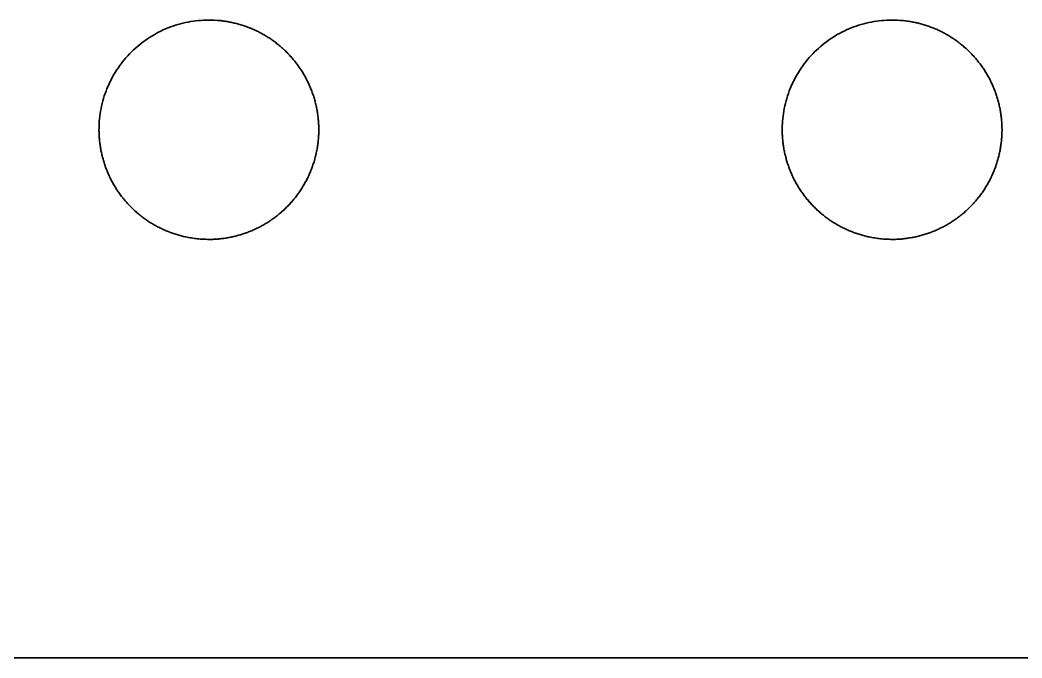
# Model space of a CAD drawing. Header units: millimetres. Extents: x 0 to 2561, y -987 to 790.
# Drawn here: x 681.2 to 849.8, y -968.1 to -860.7 of the extents above; entities that cross this region are included whole.
import ezdxf

# ---------------------------------------------------------------- set-up
doc = ezdxf.new("R2010")
doc.units = ezdxf.units.MM
doc.layers.add('Blocks', color=7, linetype='Continuous')
doc.layers.add('Blocks$Inner', color=7, linetype='Continuous', lineweight=25, true_color=0x007f00)
doc.layers.add('Blocks$Outline', color=7, linetype='Continuous', lineweight=35, true_color=0xff3f3f)

# ---------------------------------------------------------------- blocks, each defined once
blk = doc.blocks.new('Balcony Dining Bench Top')
at = {"layer": 'Blocks$Inner'}
for points, degree in [([(-171.51, 418.5), (-171.51, -116.08), (-171.51, -650.66)], 2), ([(-260.48, -19.57), (-260.44, -19.57), (-260.39, -19.57), (-260.35, -19.57)], 3), ([(-260.35, -19.57), (-260.33, -19.57), (-260.31, -19.57), (-260.28, -19.57)], 3), ([(-260.48, -134.58), (-260.44, -134.58), (-260.4, -134.58), (-260.35, -134.58)], 3), ([(-260.35, -134.58), (-260.33, -134.58), (-260.31, -134.58), (-260.29, -134.58)], 3)]:
    blk.add_open_spline(points, degree=degree, dxfattribs=at)
for points, knots in [([(-260.53, 17.43), (-260.71, 17.43), (-260.88, 17.43), (-261.31, 17.41), (-261.57, 17.4), (-262.09, 17.36), (-262.35, 17.34), (-262.87, 17.28), (-263.13, 17.24), (-263.64, 17.16), (-263.9, 17.11), (-264.41, 17.01), (-264.66, 16.95), (-265.16, 16.83), (-265.41, 16.76), (-265.91, 16.61), (-266.15, 16.54), (-266.64, 16.37), (-266.89, 16.28), (-267.37, 16.09), (-267.61, 15.99), (-268.09, 15.79), (-268.33, 15.68), (-268.8, 15.45), (-269.03, 15.33), (-269.49, 15.08), (-269.72, 14.95), (-270.16, 14.69), (-270.38, 14.55), (-270.81, 14.26), (-271.03, 14.12), (-271.45, 13.82), (-271.65, 13.66), (-272.06, 13.34), (-272.26, 13.18), (-272.66, 12.84), (-272.85, 12.67), (-273.23, 12.31), (-273.42, 12.13), (-273.79, 11.76), (-273.97, 11.56), (-274.32, 11.18), (-274.49, 10.98), (-274.82, 10.59), (-274.98, 10.38), (-275.3, 9.97), (-275.45, 9.76), (-275.75, 9.34), (-275.89, 9.12), (-276.17, 8.69), (-276.31, 8.46), (-276.57, 8.02), (-276.69, 7.79), (-276.93, 7.33), (-277.05, 7.09), (-277.28, 6.62), (-277.38, 6.38), (-277.59, 5.9), (-277.68, 5.66), (-277.86, 5.17), (-277.95, 4.92), (-278.11, 4.43), (-278.19, 4.18), (-278.33, 3.69), (-278.39, 3.44), (-278.51, 2.93), (-278.56, 2.68), (-278.66, 2.17), (-278.71, 1.91), (-278.78, 1.4), (-278.81, 1.13), (-278.84, 0.87)], [87.321623, 87.321623, 87.321623, 87.321623, 87.842033, 87.842033, 88.622647, 88.622647, 89.403261, 89.403261, 90.18405, 90.18405, 90.964838, 90.964838, 91.745627, 91.745627, 92.526415, 92.526415, 93.307204, 93.307204, 94.087992, 94.087992, 94.868781, 94.868781, 95.64957, 95.64957, 96.430422, 96.430422, 97.211275, 97.211275, 97.992127, 97.992127, 98.77298, 98.77298, 99.553833, 99.553833, 100.334685, 100.334685, 101.115538, 101.115538, 101.896391, 101.896391, 102.677128, 102.677128, 103.457866, 103.457866, 104.238604, 104.238604, 105.019341, 105.019341, 105.800079, 105.800079, 106.580817, 106.580817, 107.361554, 107.361554, 108.142292, 108.142292, 108.922759, 108.922759, 109.703225, 109.703225, 110.483692, 110.483692, 111.264158, 111.264158, 112.044625, 112.044625, 112.825092, 112.825092, 113.605558, 113.605558, 114.386025, 114.386025, 114.386025, 114.386025]), ([(-242.11, -3.02), (-242.08, -2.7), (-242.05, -2.37), (-242.03, -2.05), (-242.02, -1.73), (-242.01, -1.39), (-242.01, -1.07), (-242.01, -0.81), (-242.01, -0.55), (-242.02, -0.29), (-242.04, -0.03), (-242.05, 0.23), (-242.07, 0.49), (-242.1, 0.75), (-242.12, 1.01), (-242.16, 1.27), (-242.19, 1.52), (-242.23, 1.78), (-242.27, 2.03), (-242.31, 2.29), (-242.36, 2.54), (-242.42, 2.8), (-242.47, 3.05), (-242.53, 3.3), (-242.59, 3.55), (-242.66, 3.81), (-242.73, 4.06), (-242.81, 4.31), (-242.88, 4.55), (-242.96, 4.81), (-243.05, 5.05), (-243.13, 5.3), (-243.23, 5.55), (-243.32, 5.79), (-243.42, 6.03), (-243.52, 6.27), (-243.63, 6.51), (-243.73, 6.74), (-243.85, 6.98), (-243.96, 7.21), (-244.08, 7.44), (-244.2, 7.67), (-244.32, 7.9), (-244.45, 8.12), (-244.58, 8.35), (-244.71, 8.57), (-244.85, 8.79), (-244.99, 9.01), (-245.13, 9.22), (-245.28, 9.44), (-245.43, 9.65), (-245.58, 9.86), (-245.73, 10.07), (-245.89, 10.28), (-246.06, 10.49), (-246.22, 10.69), (-246.39, 10.89), (-246.56, 11.09), (-246.73, 11.28), (-246.9, 11.48), (-247.08, 11.67), (-247.26, 11.85), (-247.44, 12.04), (-247.63, 12.22), (-247.81, 12.4), (-248, 12.58), (-248.2, 12.75), (-248.39, 12.92), (-248.59, 13.09), (-248.79, 13.25), (-248.99, 13.42), (-249.19, 13.58), (-249.4, 13.73), (-249.6, 13.89), (-249.82, 14.04), (-250.03, 14.19), (-250.24, 14.33), (-250.47, 14.48), (-250.69, 14.62), (-250.91, 14.75), (-251.13, 14.89), (-251.36, 15.02), (-251.58, 15.15), (-251.82, 15.27), (-252.05, 15.39), (-252.27, 15.51), (-252.51, 15.62), (-252.74, 15.73), (-252.98, 15.84), (-253.21, 15.94), (-253.45, 16.04), (-253.69, 16.14), (-253.93, 16.23), (-254.18, 16.32), (-254.42, 16.41), (-254.66, 16.49), (-254.91, 16.57), (-255.16, 16.65), (-255.41, 16.72), (-255.66, 16.79), (-255.91, 16.86), (-256.17, 16.92), (-256.42, 16.98), (-256.67, 17.03), (-256.93, 17.09), (-257.19, 17.13), (-257.44, 17.18), (-257.7, 17.22), (-257.96, 17.26), (-258.21, 17.29), (-258.47, 17.32), (-258.73, 17.35), (-258.98, 17.37), (-259.24, 17.39), (-259.5, 17.4), (-259.76, 17.42), (-260.02, 17.43), (-260.27, 17.43), (-260.36, 17.43), (-260.45, 17.43), (-260.53, 17.43)], [56.235936, 56.235936, 56.235936, 56.235936, 57.207255, 57.207255, 57.207255, 58.182948, 58.182948, 58.182948, 58.968327, 58.968327, 58.968327, 59.749494, 59.749494, 59.749494, 60.52789, 60.52789, 60.52789, 61.304912, 61.304912, 61.304912, 62.081934, 62.081934, 62.081934, 62.860329, 62.860329, 62.860329, 63.641494, 63.641494, 63.641494, 64.426871, 64.426871, 64.426871, 65.212244, 65.212244, 65.212244, 65.993408, 65.993408, 65.993408, 66.771803, 66.771803, 66.771803, 67.548825, 67.548825, 67.548825, 68.325849, 68.325849, 68.325849, 69.104247, 69.104247, 69.104247, 69.885416, 69.885416, 69.885416, 70.670796, 70.670796, 70.670796, 71.45623, 71.45623, 71.45623, 72.237456, 72.237456, 72.237456, 73.015915, 73.015915, 73.015915, 73.793002, 73.793002, 73.793002, 74.570091, 74.570091, 74.570091, 75.348557, 75.348557, 75.348557, 76.129793, 76.129793, 76.129793, 76.915242, 76.915242, 76.915242, 77.700835, 77.700835, 77.700835, 78.482221, 78.482221, 78.482221, 79.26084, 79.26084, 79.26084, 80.038088, 80.038088, 80.038088, 80.81534, 80.81534, 80.81534, 81.593969, 81.593969, 81.593969, 82.37537, 82.37537, 82.37537, 83.160985, 83.160985, 83.160985, 83.946794, 83.946794, 83.946794, 84.728395, 84.728395, 84.728395, 85.507229, 85.507229, 85.507229, 86.284693, 86.284693, 86.284693, 87.06216, 87.06216, 87.06216, 87.321623, 87.321623, 87.321623, 87.321623]), ([(-278.84, 0.87), (-278.85, 0.84), (-278.85, 0.8), (-278.91, 0.16), (-278.94, -0.45), (-278.94, -1.06)], [114.386025, 114.386025, 114.386025, 114.386025, 114.492767, 114.492767, 116.324987, 116.324987, 116.324987, 116.324987]), ([(-278.94, -1.06), (-278.94, -2.24), (-278.83, -3.41), (-278.5, -5.14), (-278.36, -5.72), (-278.03, -6.84), (-277.84, -7.4), (-277.19, -9.02), (-276.66, -10.06), (-275.39, -12.04), (-274.67, -12.96), (-273.47, -14.23), (-273.05, -14.63), (-272.17, -15.4), (-271.7, -15.77), (-270.27, -16.8), (-269.27, -17.38), (-267.68, -18.11), (-267.14, -18.33), (-266.03, -18.72), (-265.47, -18.89), (-263.77, -19.31), (-262.62, -19.48), (-261.13, -19.56), (-260.8, -19.57), (-260.48, -19.57)], [116.324987, 116.324987, 116.324987, 116.324987, 119.840824, 119.840824, 121.598743, 121.598743, 123.356661, 123.356661, 126.872498, 126.872498, 130.388335, 130.388335, 132.146253, 132.146253, 133.904172, 133.904172, 137.420009, 137.420009, 139.177927, 139.177927, 140.935846, 140.935846, 144.451683, 144.451683, 145.424577, 145.424577, 145.424577, 145.424577]), ([(-260.28, -19.57), (-260.03, -19.57), (-259.76, -19.56), (-259.5, -19.54), (-259.24, -19.53), (-258.98, -19.51), (-258.72, -19.49), (-258.47, -19.46), (-258.21, -19.43), (-257.95, -19.4), (-257.7, -19.36), (-257.44, -19.32), (-257.19, -19.27), (-256.93, -19.23), (-256.68, -19.18), (-256.43, -19.12), (-256.18, -19.06), (-255.92, -19), (-255.67, -18.93), (-255.42, -18.87), (-255.17, -18.79), (-254.93, -18.72), (-254.68, -18.64), (-254.43, -18.55), (-254.18, -18.46), (-253.94, -18.38), (-253.69, -18.28), (-253.45, -18.18), (-253.21, -18.08), (-252.97, -17.98), (-252.74, -17.87), (-252.5, -17.76), (-252.27, -17.65), (-252.04, -17.53), (-251.81, -17.41), (-251.58, -17.29), (-251.36, -17.16), (-251.13, -17.03), (-250.91, -16.9), (-250.69, -16.76), (-250.47, -16.62), (-250.26, -16.48), (-250.04, -16.33), (-249.83, -16.19), (-249.62, -16.04), (-249.41, -15.88), (-249.2, -15.73), (-248.99, -15.56), (-248.79, -15.4), (-248.59, -15.23), (-248.39, -15.06), (-248.19, -14.89), (-248, -14.71), (-247.81, -14.54), (-247.62, -14.36), (-247.44, -14.18), (-247.26, -13.99), (-247.08, -13.8), (-246.9, -13.61), (-246.73, -13.42), (-246.56, -13.23), (-246.39, -13.03), (-246.22, -12.83), (-246.06, -12.63), (-245.9, -12.43), (-245.74, -12.22), (-245.59, -12.01), (-245.43, -11.8), (-245.28, -11.59), (-245.14, -11.37), (-244.99, -11.16), (-244.85, -10.93), (-244.72, -10.71), (-244.58, -10.49), (-244.45, -10.26), (-244.32, -10.03), (-244.2, -9.81), (-244.07, -9.57), (-243.96, -9.34), (-243.84, -9.11), (-243.73, -8.88), (-243.62, -8.64), (-243.52, -8.4), (-243.42, -8.16), (-243.32, -7.92), (-243.23, -7.68), (-243.14, -7.44), (-243.05, -7.2), (-242.96, -6.95), (-242.88, -6.7), (-242.81, -6.46), (-242.73, -6.21), (-242.66, -5.96), (-242.6, -5.71), (-242.53, -5.45), (-242.47, -5.19), (-242.42, -4.94), (-242.35, -4.63), (-242.29, -4.3), (-242.24, -3.98), (-242.19, -3.66), (-242.14, -3.34), (-242.11, -3.02)], [145.618947, 145.618947, 145.618947, 145.618947, 146.40507, 146.40507, 146.40507, 147.186974, 147.186974, 147.186974, 147.966103, 147.966103, 147.966103, 148.743853, 148.743853, 148.743853, 149.521601, 149.521601, 149.521601, 150.300721, 150.300721, 150.300721, 151.082611, 151.082611, 151.082611, 151.868714, 151.868714, 151.868714, 152.65475, 152.65475, 152.65475, 153.436567, 153.436567, 153.436567, 154.215607, 154.215607, 154.215607, 154.993267, 154.993267, 154.993267, 155.770925, 155.770925, 155.770925, 156.549955, 156.549955, 156.549955, 157.331755, 157.331755, 157.331755, 158.11777, 158.11777, 158.11777, 158.903585, 158.903585, 158.903585, 159.685182, 159.685182, 159.685182, 160.464003, 160.464003, 160.464003, 161.241445, 161.241445, 161.241445, 162.018884, 162.018884, 162.018884, 162.797696, 162.797696, 162.797696, 163.579277, 163.579277, 163.579277, 164.365071, 164.365071, 164.365071, 165.150655, 165.150655, 165.150655, 165.932022, 165.932022, 165.932022, 166.710616, 166.710616, 166.710616, 167.487832, 167.487832, 167.487832, 168.265045, 168.265045, 168.265045, 169.043631, 169.043631, 169.043631, 169.824987, 169.824987, 169.824987, 170.610553, 170.610553, 170.610553, 171.586253, 171.586253, 171.586253, 172.560923, 172.560923, 172.560923, 172.560923]), ([(-260.52, -97.58), (-260.7, -97.58), (-260.87, -97.59), (-261.3, -97.6), (-261.56, -97.61), (-262.08, -97.65), (-262.34, -97.68), (-262.86, -97.73), (-263.12, -97.77), (-263.63, -97.85), (-263.89, -97.9), (-264.4, -98), (-264.65, -98.06), (-265.15, -98.18), (-265.4, -98.25), (-265.9, -98.4), (-266.15, -98.47), (-266.64, -98.64), (-266.88, -98.73), (-267.36, -98.92), (-267.61, -99.02), (-268.08, -99.22), (-268.32, -99.33), (-268.79, -99.56), (-269.03, -99.68), (-269.48, -99.93), (-269.71, -100.06), (-270.15, -100.32), (-270.37, -100.46), (-270.81, -100.75), (-271.02, -100.89), (-271.44, -101.19), (-271.65, -101.35), (-272.05, -101.67), (-272.25, -101.83), (-272.65, -102.17), (-272.84, -102.34), (-273.22, -102.7), (-273.42, -102.88), (-273.78, -103.25), (-273.96, -103.44), (-274.31, -103.83), (-274.48, -104.03), (-274.81, -104.42), (-274.98, -104.63), (-275.29, -105.04), (-275.44, -105.25), (-275.74, -105.67), (-275.89, -105.89), (-276.16, -106.32), (-276.3, -106.54), (-276.56, -106.99), (-276.69, -107.22), (-276.93, -107.68), (-277.05, -107.92), (-277.27, -108.39), (-277.38, -108.63), (-277.58, -109.11), (-277.68, -109.35), (-277.86, -109.84), (-277.94, -110.08), (-278.11, -110.58), (-278.18, -110.82), (-278.32, -111.32), (-278.39, -111.57), (-278.5, -112.08), (-278.56, -112.33), (-278.66, -112.84), (-278.7, -113.1), (-278.78, -113.61), (-278.81, -113.88), (-278.84, -114.13)], [87.311707, 87.311707, 87.311707, 87.311707, 87.832173, 87.832173, 88.612868, 88.612868, 89.393563, 89.393563, 90.17445, 90.17445, 90.955337, 90.955337, 91.736224, 91.736224, 92.517111, 92.517111, 93.297998, 93.297998, 94.078885, 94.078885, 94.859772, 94.859772, 95.640659, 95.640659, 96.421587, 96.421587, 97.202515, 97.202515, 97.983442, 97.983442, 98.76437, 98.76437, 99.545298, 99.545298, 100.326225, 100.326225, 101.107153, 101.107153, 101.888081, 101.888081, 102.668832, 102.668832, 103.449583, 103.449583, 104.230334, 104.230334, 105.011085, 105.011085, 105.791836, 105.791836, 106.572588, 106.572588, 107.353339, 107.353339, 108.13409, 108.13409, 108.91451, 108.91451, 109.694931, 109.694931, 110.475351, 110.475351, 111.255771, 111.255771, 112.036191, 112.036191, 112.816612, 112.816612, 113.597032, 113.597032, 114.377452, 114.377452, 114.377452, 114.377452]), ([(-242.11, -118.03), (-242.08, -117.71), (-242.05, -117.38), (-242.03, -117.06), (-242.02, -116.74), (-242.01, -116.41), (-242.01, -116.09), (-242.01, -115.83), (-242.01, -115.56), (-242.02, -115.3), (-242.03, -115.04), (-242.05, -114.78), (-242.07, -114.52), (-242.09, -114.27), (-242.12, -114.01), (-242.15, -113.75), (-242.19, -113.49), (-242.22, -113.24), (-242.27, -112.98), (-242.31, -112.73), (-242.36, -112.47), (-242.41, -112.22), (-242.47, -111.97), (-242.53, -111.71), (-242.59, -111.46), (-242.66, -111.21), (-242.73, -110.96), (-242.8, -110.71), (-242.88, -110.46), (-242.96, -110.21), (-243.05, -109.96), (-243.13, -109.72), (-243.23, -109.47), (-243.32, -109.23), (-243.42, -108.99), (-243.52, -108.74), (-243.63, -108.51), (-243.73, -108.27), (-243.84, -108.04), (-243.96, -107.81), (-244.07, -107.57), (-244.19, -107.34), (-244.32, -107.12), (-244.44, -106.89), (-244.57, -106.67), (-244.71, -106.45), (-244.84, -106.23), (-244.98, -106.01), (-245.13, -105.79), (-245.27, -105.58), (-245.42, -105.36), (-245.57, -105.15), (-245.73, -104.94), (-245.89, -104.73), (-246.05, -104.53), (-246.21, -104.33), (-246.38, -104.12), (-246.55, -103.93), (-246.72, -103.73), (-246.9, -103.54), (-247.08, -103.35), (-247.26, -103.16), (-247.44, -102.98), (-247.62, -102.8), (-247.81, -102.62), (-248, -102.44), (-248.19, -102.27), (-248.38, -102.09), (-248.58, -101.93), (-248.78, -101.76), (-248.98, -101.6), (-249.19, -101.44), (-249.39, -101.28), (-249.6, -101.13), (-249.81, -100.97), (-250.03, -100.83), (-250.24, -100.68), (-250.46, -100.54), (-250.68, -100.4), (-250.9, -100.26), (-251.13, -100.12), (-251.35, -100), (-251.58, -99.87), (-251.81, -99.74), (-252.04, -99.62), (-252.27, -99.51), (-252.5, -99.39), (-252.74, -99.28), (-252.97, -99.18), (-253.21, -99.07), (-253.45, -98.97), (-253.69, -98.88), (-253.93, -98.78), (-254.17, -98.69), (-254.41, -98.61), (-254.66, -98.52), (-254.9, -98.44), (-255.15, -98.37), (-255.4, -98.29), (-255.65, -98.22), (-255.9, -98.16), (-256.16, -98.09), (-256.41, -98.04), (-256.66, -97.98), (-256.92, -97.92), (-257.18, -97.88), (-257.43, -97.83), (-257.69, -97.79), (-257.95, -97.76), (-258.2, -97.72), (-258.46, -97.69), (-258.72, -97.67), (-258.98, -97.64), (-259.23, -97.62), (-259.49, -97.61), (-259.75, -97.59), (-260.01, -97.59), (-260.27, -97.58), (-260.35, -97.58), (-260.44, -97.58), (-260.52, -97.58)], [56.224428, 56.224428, 56.224428, 56.224428, 57.195601, 57.195601, 57.195601, 58.171264, 58.171264, 58.171264, 58.956645, 58.956645, 58.956645, 59.737816, 59.737816, 59.737816, 60.516217, 60.516217, 60.516217, 61.293244, 61.293244, 61.293244, 62.070273, 62.070273, 62.070273, 62.848677, 62.848677, 62.848677, 63.629852, 63.629852, 63.629852, 64.415239, 64.415239, 64.415239, 65.200625, 65.200625, 65.200625, 65.981802, 65.981802, 65.981802, 66.760212, 66.760212, 66.760212, 67.537251, 67.537251, 67.537251, 68.314293, 68.314293, 68.314293, 69.092711, 69.092711, 69.092711, 69.873901, 69.873901, 69.873901, 70.659304, 70.659304, 70.659304, 71.444774, 71.444774, 71.444774, 72.226037, 72.226037, 72.226037, 73.004535, 73.004535, 73.004535, 73.781663, 73.781663, 73.781663, 74.558794, 74.558794, 74.558794, 75.337302, 75.337302, 75.337302, 76.118584, 76.118584, 76.118584, 76.904078, 76.904078, 76.904078, 77.689747, 77.689747, 77.689747, 78.471209, 78.471209, 78.471209, 79.249906, 79.249906, 79.249906, 80.027233, 80.027233, 80.027233, 80.804564, 80.804564, 80.804564, 81.583273, 81.583273, 81.583273, 82.364756, 82.364756, 82.364756, 83.150452, 83.150452, 83.150452, 83.936378, 83.936378, 83.936378, 84.718095, 84.718095, 84.718095, 85.497045, 85.497045, 85.497045, 86.274625, 86.274625, 86.274625, 87.052208, 87.052208, 87.052208, 87.311707, 87.311707, 87.311707, 87.311707]), ([(-278.84, -114.13), (-278.84, -114.17), (-278.85, -114.21), (-278.91, -114.86), (-278.94, -115.47), (-278.94, -116.08)], [114.377452, 114.377452, 114.377452, 114.377452, 114.498083, 114.498083, 116.330314, 116.330314, 116.330314, 116.330314]), ([(-278.94, -116.08), (-278.94, -117.26), (-278.83, -118.43), (-278.49, -120.16), (-278.36, -120.74), (-278.03, -121.86), (-277.83, -122.41), (-277.19, -124.04), (-276.65, -125.08), (-275.38, -127.06), (-274.66, -127.98), (-273.46, -129.25), (-273.04, -129.65), (-272.16, -130.42), (-271.7, -130.79), (-270.27, -131.81), (-269.26, -132.39), (-267.68, -133.13), (-267.13, -133.35), (-266.02, -133.74), (-265.46, -133.9), (-263.76, -134.32), (-262.62, -134.49), (-261.13, -134.57), (-260.81, -134.58), (-260.48, -134.58)], [116.330314, 116.330314, 116.330314, 116.330314, 119.845398, 119.845398, 121.60294, 121.60294, 123.360482, 123.360482, 126.875566, 126.875566, 130.390649, 130.390649, 132.148191, 132.148191, 133.905733, 133.905733, 137.420817, 137.420817, 139.178359, 139.178359, 140.935901, 140.935901, 144.450985, 144.450985, 145.417742, 145.417742, 145.417742, 145.417742]), ([(-260.29, -134.58), (-260.03, -134.58), (-259.76, -134.57), (-259.5, -134.56), (-259.25, -134.54), (-258.98, -134.52), (-258.73, -134.5), (-258.47, -134.47), (-258.21, -134.44), (-257.96, -134.41), (-257.7, -134.37), (-257.44, -134.33), (-257.19, -134.29), (-256.94, -134.24), (-256.68, -134.19), (-256.43, -134.13), (-256.18, -134.08), (-255.93, -134.01), (-255.68, -133.95), (-255.43, -133.88), (-255.18, -133.81), (-254.93, -133.73), (-254.68, -133.65), (-254.43, -133.56), (-254.19, -133.48), (-253.94, -133.39), (-253.69, -133.29), (-253.46, -133.19), (-253.22, -133.1), (-252.98, -132.99), (-252.74, -132.88), (-252.51, -132.77), (-252.27, -132.66), (-252.04, -132.54), (-251.81, -132.42), (-251.59, -132.3), (-251.36, -132.17), (-251.14, -132.04), (-250.91, -131.91), (-250.69, -131.77), (-250.48, -131.64), (-250.26, -131.49), (-250.04, -131.35), (-249.83, -131.2), (-249.62, -131.05), (-249.41, -130.89), (-249.2, -130.74), (-248.99, -130.57), (-248.79, -130.41), (-248.59, -130.25), (-248.39, -130.07), (-248.2, -129.9), (-248, -129.73), (-247.81, -129.55), (-247.63, -129.37), (-247.44, -129.19), (-247.26, -129), (-247.08, -128.82), (-246.9, -128.63), (-246.73, -128.44), (-246.56, -128.24), (-246.39, -128.05), (-246.22, -127.85), (-246.06, -127.65), (-245.9, -127.44), (-245.74, -127.24), (-245.59, -127.03), (-245.43, -126.82), (-245.28, -126.6), (-245.14, -126.39), (-244.99, -126.17), (-244.85, -125.95), (-244.72, -125.73), (-244.58, -125.51), (-244.45, -125.28), (-244.32, -125.05), (-244.2, -124.82), (-244.07, -124.59), (-243.96, -124.36), (-243.84, -124.13), (-243.73, -123.89), (-243.63, -123.65), (-243.52, -123.42), (-243.42, -123.18), (-243.32, -122.94), (-243.23, -122.7), (-243.14, -122.46), (-243.05, -122.21), (-242.96, -121.97), (-242.88, -121.72), (-242.81, -121.47), (-242.73, -121.22), (-242.66, -120.97), (-242.6, -120.72), (-242.53, -120.47), (-242.47, -120.21), (-242.42, -119.96), (-242.35, -119.64), (-242.29, -119.31), (-242.24, -119), (-242.19, -118.68), (-242.14, -118.35), (-242.11, -118.03)], [145.612231, 145.612231, 145.612231, 145.612231, 146.398412, 146.398412, 146.398412, 147.180374, 147.180374, 147.180374, 147.959559, 147.959559, 147.959559, 148.737364, 148.737364, 148.737364, 149.515166, 149.515166, 149.515166, 150.294339, 150.294339, 150.294339, 151.076281, 151.076281, 151.076281, 151.862437, 151.862437, 151.862437, 152.648494, 152.648494, 152.648494, 153.43033, 153.43033, 153.43033, 154.209389, 154.209389, 154.209389, 154.987068, 154.987068, 154.987068, 155.764743, 155.764743, 155.764743, 156.543789, 156.543789, 156.543789, 157.325606, 157.325606, 157.325606, 158.111636, 158.111636, 158.111636, 158.89745, 158.89745, 158.89745, 159.679045, 159.679045, 159.679045, 160.457863, 160.457863, 160.457863, 161.235303, 161.235303, 161.235303, 162.012739, 162.012739, 162.012739, 162.791548, 162.791548, 162.791548, 163.573126, 163.573126, 163.573126, 164.358917, 164.358917, 164.358917, 165.14449, 165.14449, 165.14449, 165.925848, 165.925848, 165.925848, 166.704431, 166.704431, 166.704431, 167.481637, 167.481637, 167.481637, 168.258842, 168.258842, 168.258842, 169.037419, 169.037419, 169.037419, 169.818766, 169.818766, 169.818766, 170.604325, 170.604325, 170.604325, 171.579991, 171.579991, 171.579991, 172.554742, 172.554742, 172.554742, 172.554742])]:
    blk.add_open_spline(points, degree=3, knots=knots, dxfattribs=at)
at = {"layer": 'Blocks$Outline'}
blk.add_lwpolyline([(-171.51, -628.67), (-171.51, 396.5)], dxfattribs=at)
for points, knots in [([(-242.11, -3.02), (-242.14, -3.34), (-242.19, -3.66), (-242.24, -3.98), (-242.29, -4.3), (-242.35, -4.63), (-242.42, -4.94), (-242.47, -5.19), (-242.53, -5.45), (-242.6, -5.71), (-242.66, -5.96), (-242.73, -6.21), (-242.81, -6.46), (-242.88, -6.7), (-242.96, -6.95), (-243.05, -7.2), (-243.14, -7.44), (-243.23, -7.68), (-243.32, -7.92), (-243.42, -8.16), (-243.52, -8.4), (-243.62, -8.64), (-243.73, -8.88), (-243.84, -9.11), (-243.96, -9.34), (-244.07, -9.57), (-244.2, -9.81), (-244.32, -10.03), (-244.45, -10.26), (-244.58, -10.49), (-244.72, -10.71), (-244.85, -10.93), (-244.99, -11.16), (-245.14, -11.37), (-245.28, -11.59), (-245.43, -11.8), (-245.59, -12.01), (-245.74, -12.22), (-245.9, -12.43), (-246.06, -12.63), (-246.22, -12.83), (-246.39, -13.03), (-246.56, -13.23), (-246.73, -13.42), (-246.9, -13.61), (-247.08, -13.8), (-247.26, -13.99), (-247.44, -14.18), (-247.62, -14.36), (-247.81, -14.54), (-248, -14.71), (-248.19, -14.89), (-248.39, -15.06), (-248.59, -15.23), (-248.79, -15.4), (-248.99, -15.56), (-249.2, -15.73), (-249.41, -15.88), (-249.62, -16.04), (-249.83, -16.19), (-250.04, -16.33), (-250.26, -16.48), (-250.47, -16.62), (-250.69, -16.76), (-250.91, -16.9), (-251.13, -17.03), (-251.36, -17.16), (-251.58, -17.29), (-251.81, -17.41), (-252.04, -17.53), (-252.27, -17.65), (-252.5, -17.76), (-252.74, -17.87), (-252.97, -17.98), (-253.21, -18.08), (-253.45, -18.18), (-253.69, -18.28), (-253.94, -18.38), (-254.18, -18.46), (-254.43, -18.55), (-254.68, -18.64), (-254.93, -18.72), (-255.17, -18.79), (-255.42, -18.87), (-255.67, -18.93), (-255.92, -19), (-256.18, -19.06), (-256.43, -19.12), (-256.68, -19.18), (-256.93, -19.23), (-257.19, -19.27), (-257.44, -19.32), (-257.7, -19.36), (-257.95, -19.4), (-258.21, -19.43), (-258.47, -19.46), (-258.72, -19.49), (-258.98, -19.51), (-259.24, -19.53), (-259.5, -19.54), (-259.76, -19.56), (-260.03, -19.57), (-260.28, -19.57), (-260.31, -19.57), (-260.33, -19.57), (-260.35, -19.57), (-260.39, -19.57), (-260.44, -19.57), (-260.48, -19.57), (-260.8, -19.57), (-261.13, -19.56), (-262.62, -19.48), (-263.77, -19.31), (-265.47, -18.89), (-266.03, -18.72), (-267.14, -18.33), (-267.68, -18.11), (-269.27, -17.38), (-270.27, -16.8), (-271.7, -15.77), (-272.17, -15.4), (-273.05, -14.63), (-273.47, -14.23), (-274.67, -12.96), (-275.39, -12.04), (-276.66, -10.06), (-277.19, -9.02), (-277.84, -7.4), (-278.03, -6.84), (-278.36, -5.72), (-278.5, -5.14), (-278.83, -3.41), (-278.94, -2.24), (-278.94, -1.06), (-278.94, -0.45), (-278.91, 0.16), (-278.85, 0.8), (-278.85, 0.84), (-278.84, 0.87), (-278.81, 1.13), (-278.78, 1.4), (-278.71, 1.91), (-278.66, 2.17), (-278.56, 2.68), (-278.51, 2.93), (-278.39, 3.44), (-278.33, 3.69), (-278.19, 4.18), (-278.11, 4.43), (-277.95, 4.92), (-277.86, 5.17), (-277.68, 5.66), (-277.59, 5.9), (-277.38, 6.38), (-277.28, 6.62), (-277.05, 7.09), (-276.93, 7.33), (-276.69, 7.79), (-276.57, 8.02), (-276.31, 8.46), (-276.17, 8.69), (-275.89, 9.12), (-275.75, 9.34), (-275.45, 9.76), (-275.3, 9.97), (-274.98, 10.38), (-274.82, 10.59), (-274.49, 10.98), (-274.32, 11.18), (-273.97, 11.56), (-273.79, 11.76), (-273.42, 12.13), (-273.23, 12.31), (-272.85, 12.67), (-272.66, 12.84), (-272.26, 13.18), (-272.06, 13.34), (-271.65, 13.66), (-271.45, 13.82), (-271.03, 14.12), (-270.81, 14.26), (-270.38, 14.55), (-270.16, 14.69), (-269.72, 14.95), (-269.49, 15.08), (-269.03, 15.33), (-268.8, 15.45), (-268.33, 15.68), (-268.09, 15.79), (-267.61, 15.99), (-267.37, 16.09), (-266.89, 16.28), (-266.64, 16.37), (-266.15, 16.54), (-265.91, 16.61), (-265.41, 16.76), (-265.16, 16.83), (-264.66, 16.95), (-264.41, 17.01), (-263.9, 17.11), (-263.64, 17.16), (-263.13, 17.24), (-262.87, 17.28), (-262.35, 17.34), (-262.09, 17.36), (-261.57, 17.4), (-261.31, 17.41), (-260.88, 17.43), (-260.71, 17.43), (-260.53, 17.43), (-260.45, 17.43), (-260.36, 17.43), (-260.27, 17.43), (-260.02, 17.43), (-259.76, 17.42), (-259.5, 17.4), (-259.24, 17.39), (-258.98, 17.37), (-258.73, 17.35), (-258.47, 17.32), (-258.21, 17.29), (-257.96, 17.26), (-257.7, 17.22), (-257.44, 17.18), (-257.19, 17.13), (-256.93, 17.09), (-256.67, 17.03), (-256.42, 16.98), (-256.17, 16.92), (-255.91, 16.86), (-255.66, 16.79), (-255.41, 16.72), (-255.16, 16.65), (-254.91, 16.57), (-254.66, 16.49), (-254.42, 16.41), (-254.18, 16.32), (-253.93, 16.23), (-253.69, 16.14), (-253.45, 16.04), (-253.21, 15.94), (-252.98, 15.84), (-252.74, 15.73), (-252.51, 15.62), (-252.27, 15.51), (-252.05, 15.39), (-251.82, 15.27), (-251.58, 15.15), (-251.36, 15.02), (-251.13, 14.89), (-250.91, 14.75), (-250.69, 14.62), (-250.47, 14.48), (-250.24, 14.33), (-250.03, 14.19), (-249.82, 14.04), (-249.6, 13.89), (-249.4, 13.73), (-249.19, 13.58), (-248.99, 13.42), (-248.79, 13.25), (-248.59, 13.09), (-248.39, 12.92), (-248.2, 12.75), (-248, 12.58), (-247.81, 12.4), (-247.63, 12.22), (-247.44, 12.04), (-247.26, 11.85), (-247.08, 11.67), (-246.9, 11.48), (-246.73, 11.28), (-246.56, 11.09), (-246.39, 10.89), (-246.22, 10.69), (-246.06, 10.49), (-245.89, 10.28), (-245.73, 10.07), (-245.58, 9.86), (-245.43, 9.65), (-245.28, 9.44), (-245.13, 9.22), (-244.99, 9.01), (-244.85, 8.79), (-244.71, 8.57), (-244.58, 8.35), (-244.45, 8.12), (-244.32, 7.9), (-244.2, 7.67), (-244.08, 7.44), (-243.96, 7.21), (-243.85, 6.98), (-243.73, 6.74), (-243.63, 6.51), (-243.52, 6.27), (-243.42, 6.03), (-243.32, 5.79), (-243.23, 5.55), (-243.13, 5.3), (-243.05, 5.05), (-242.96, 4.81), (-242.88, 4.55), (-242.81, 4.31), (-242.73, 4.06), (-242.66, 3.81), (-242.59, 3.55), (-242.53, 3.3), (-242.47, 3.05), (-242.42, 2.8), (-242.36, 2.54), (-242.31, 2.29), (-242.27, 2.03), (-242.23, 1.78), (-242.19, 1.52), (-242.16, 1.27), (-242.12, 1.01), (-242.1, 0.75), (-242.07, 0.49), (-242.05, 0.23), (-242.04, -0.03), (-242.02, -0.29), (-242.01, -0.55), (-242.01, -0.81), (-242.01, -1.07), (-242.01, -1.39), (-242.02, -1.73), (-242.03, -2.05), (-242.05, -2.37), (-242.08, -2.7), (-242.11, -3.02)], [-172.560923, -172.560923, -172.560923, -172.560923, -171.586253, -171.586253, -171.586253, -170.610553, -170.610553, -170.610553, -169.824987, -169.824987, -169.824987, -169.043631, -169.043631, -169.043631, -168.265045, -168.265045, -168.265045, -167.487832, -167.487832, -167.487832, -166.710616, -166.710616, -166.710616, -165.932022, -165.932022, -165.932022, -165.150655, -165.150655, -165.150655, -164.365071, -164.365071, -164.365071, -163.579277, -163.579277, -163.579277, -162.797696, -162.797696, -162.797696, -162.018884, -162.018884, -162.018884, -161.241445, -161.241445, -161.241445, -160.464003, -160.464003, -160.464003, -159.685182, -159.685182, -159.685182, -158.903585, -158.903585, -158.903585, -158.11777, -158.11777, -158.11777, -157.331755, -157.331755, -157.331755, -156.549955, -156.549955, -156.549955, -155.770925, -155.770925, -155.770925, -154.993267, -154.993267, -154.993267, -154.215607, -154.215607, -154.215607, -153.436567, -153.436567, -153.436567, -152.65475, -152.65475, -152.65475, -151.868714, -151.868714, -151.868714, -151.082611, -151.082611, -151.082611, -150.300721, -150.300721, -150.300721, -149.521601, -149.521601, -149.521601, -148.743853, -148.743853, -148.743853, -147.966103, -147.966103, -147.966103, -147.186974, -147.186974, -147.186974, -146.40507, -146.40507, -146.40507, -145.618947, -145.618947, -145.618947, -145.554615, -145.554615, -145.554615, -145.424577, -145.424577, -145.424577, -144.451683, -144.451683, -140.935846, -140.935846, -139.177927, -139.177927, -137.420009, -137.420009, -133.904172, -133.904172, -132.146253, -132.146253, -130.388335, -130.388335, -126.872498, -126.872498, -123.356661, -123.356661, -121.598743, -121.598743, -119.840824, -119.840824, -116.324987, -116.324987, -116.324987, -114.492767, -114.492767, -114.386025, -114.386025, -114.386025, -113.605558, -113.605558, -112.825092, -112.825092, -112.044625, -112.044625, -111.264158, -111.264158, -110.483692, -110.483692, -109.703225, -109.703225, -108.922759, -108.922759, -108.142292, -108.142292, -107.361554, -107.361554, -106.580817, -106.580817, -105.800079, -105.800079, -105.019341, -105.019341, -104.238604, -104.238604, -103.457866, -103.457866, -102.677128, -102.677128, -101.896391, -101.896391, -101.115538, -101.115538, -100.334685, -100.334685, -99.553833, -99.553833, -98.77298, -98.77298, -97.992127, -97.992127, -97.211275, -97.211275, -96.430422, -96.430422, -95.64957, -95.64957, -94.868781, -94.868781, -94.087992, -94.087992, -93.307204, -93.307204, -92.526415, -92.526415, -91.745627, -91.745627, -90.964838, -90.964838, -90.18405, -90.18405, -89.403261, -89.403261, -88.622647, -88.622647, -87.842033, -87.842033, -87.321623, -87.321623, -87.321623, -87.06216, -87.06216, -87.06216, -86.284693, -86.284693, -86.284693, -85.507229, -85.507229, -85.507229, -84.728395, -84.728395, -84.728395, -83.946794, -83.946794, -83.946794, -83.160985, -83.160985, -83.160985, -82.37537, -82.37537, -82.37537, -81.593969, -81.593969, -81.593969, -80.81534, -80.81534, -80.81534, -80.038088, -80.038088, -80.038088, -79.26084, -79.26084, -79.26084, -78.482221, -78.482221, -78.482221, -77.700835, -77.700835, -77.700835, -76.915242, -76.915242, -76.915242, -76.129793, -76.129793, -76.129793, -75.348557, -75.348557, -75.348557, -74.570091, -74.570091, -74.570091, -73.793002, -73.793002, -73.793002, -73.015915, -73.015915, -73.015915, -72.237456, -72.237456, -72.237456, -71.45623, -71.45623, -71.45623, -70.670796, -70.670796, -70.670796, -69.885416, -69.885416, -69.885416, -69.104247, -69.104247, -69.104247, -68.325849, -68.325849, -68.325849, -67.548825, -67.548825, -67.548825, -66.771803, -66.771803, -66.771803, -65.993408, -65.993408, -65.993408, -65.212244, -65.212244, -65.212244, -64.426871, -64.426871, -64.426871, -63.641494, -63.641494, -63.641494, -62.860329, -62.860329, -62.860329, -62.081934, -62.081934, -62.081934, -61.304912, -61.304912, -61.304912, -60.52789, -60.52789, -60.52789, -59.749494, -59.749494, -59.749494, -58.968327, -58.968327, -58.968327, -58.182948, -58.182948, -58.182948, -57.207255, -57.207255, -57.207255, -56.235936, -56.235936, -56.235936, -56.235936]), ([(-242.11, -118.03), (-242.14, -118.35), (-242.19, -118.68), (-242.24, -119), (-242.29, -119.31), (-242.35, -119.64), (-242.42, -119.96), (-242.47, -120.21), (-242.53, -120.47), (-242.6, -120.72), (-242.66, -120.97), (-242.73, -121.22), (-242.81, -121.47), (-242.88, -121.72), (-242.96, -121.97), (-243.05, -122.21), (-243.14, -122.46), (-243.23, -122.7), (-243.32, -122.94), (-243.42, -123.18), (-243.52, -123.42), (-243.63, -123.65), (-243.73, -123.89), (-243.84, -124.13), (-243.96, -124.36), (-244.07, -124.59), (-244.2, -124.82), (-244.32, -125.05), (-244.45, -125.28), (-244.58, -125.51), (-244.72, -125.73), (-244.85, -125.95), (-244.99, -126.17), (-245.14, -126.39), (-245.28, -126.6), (-245.43, -126.82), (-245.59, -127.03), (-245.74, -127.24), (-245.9, -127.44), (-246.06, -127.65), (-246.22, -127.85), (-246.39, -128.05), (-246.56, -128.24), (-246.73, -128.44), (-246.9, -128.63), (-247.08, -128.82), (-247.26, -129), (-247.44, -129.19), (-247.63, -129.37), (-247.81, -129.55), (-248, -129.73), (-248.2, -129.9), (-248.39, -130.07), (-248.59, -130.25), (-248.79, -130.41), (-248.99, -130.57), (-249.2, -130.74), (-249.41, -130.89), (-249.62, -131.05), (-249.83, -131.2), (-250.04, -131.35), (-250.26, -131.49), (-250.48, -131.64), (-250.69, -131.77), (-250.91, -131.91), (-251.14, -132.04), (-251.36, -132.17), (-251.59, -132.3), (-251.81, -132.42), (-252.04, -132.54), (-252.27, -132.66), (-252.51, -132.77), (-252.74, -132.88), (-252.98, -132.99), (-253.22, -133.1), (-253.46, -133.19), (-253.69, -133.29), (-253.94, -133.39), (-254.19, -133.48), (-254.43, -133.56), (-254.68, -133.65), (-254.93, -133.73), (-255.18, -133.81), (-255.43, -133.88), (-255.68, -133.95), (-255.93, -134.01), (-256.18, -134.08), (-256.43, -134.13), (-256.68, -134.19), (-256.94, -134.24), (-257.19, -134.29), (-257.44, -134.33), (-257.7, -134.37), (-257.96, -134.41), (-258.21, -134.44), (-258.47, -134.47), (-258.73, -134.5), (-258.98, -134.52), (-259.25, -134.54), (-259.5, -134.56), (-259.76, -134.57), (-260.03, -134.58), (-260.29, -134.58), (-260.31, -134.58), (-260.33, -134.58), (-260.35, -134.58), (-260.4, -134.58), (-260.44, -134.58), (-260.48, -134.58), (-260.81, -134.58), (-261.13, -134.57), (-262.62, -134.49), (-263.76, -134.32), (-265.46, -133.9), (-266.02, -133.74), (-267.13, -133.35), (-267.68, -133.13), (-269.26, -132.39), (-270.27, -131.81), (-271.7, -130.79), (-272.16, -130.42), (-273.04, -129.65), (-273.46, -129.25), (-274.66, -127.98), (-275.38, -127.06), (-276.65, -125.08), (-277.19, -124.04), (-277.83, -122.41), (-278.03, -121.86), (-278.36, -120.74), (-278.49, -120.16), (-278.83, -118.43), (-278.94, -117.26), (-278.94, -116.08), (-278.94, -115.47), (-278.91, -114.86), (-278.85, -114.21), (-278.84, -114.17), (-278.84, -114.13), (-278.81, -113.88), (-278.78, -113.61), (-278.7, -113.1), (-278.66, -112.84), (-278.56, -112.33), (-278.5, -112.08), (-278.39, -111.57), (-278.32, -111.32), (-278.18, -110.82), (-278.11, -110.58), (-277.94, -110.08), (-277.86, -109.84), (-277.68, -109.35), (-277.58, -109.11), (-277.38, -108.63), (-277.27, -108.39), (-277.05, -107.92), (-276.93, -107.68), (-276.69, -107.22), (-276.56, -106.99), (-276.3, -106.54), (-276.16, -106.32), (-275.89, -105.89), (-275.74, -105.67), (-275.44, -105.25), (-275.29, -105.04), (-274.98, -104.63), (-274.81, -104.42), (-274.48, -104.03), (-274.31, -103.83), (-273.96, -103.44), (-273.78, -103.25), (-273.42, -102.88), (-273.22, -102.7), (-272.84, -102.34), (-272.65, -102.17), (-272.25, -101.83), (-272.05, -101.67), (-271.65, -101.35), (-271.44, -101.19), (-271.02, -100.89), (-270.81, -100.75), (-270.37, -100.46), (-270.15, -100.32), (-269.71, -100.06), (-269.48, -99.93), (-269.03, -99.68), (-268.79, -99.56), (-268.32, -99.33), (-268.08, -99.22), (-267.61, -99.02), (-267.36, -98.92), (-266.88, -98.73), (-266.64, -98.64), (-266.15, -98.47), (-265.9, -98.4), (-265.4, -98.25), (-265.15, -98.18), (-264.65, -98.06), (-264.4, -98), (-263.89, -97.9), (-263.63, -97.85), (-263.12, -97.77), (-262.86, -97.73), (-262.34, -97.68), (-262.08, -97.65), (-261.56, -97.61), (-261.3, -97.6), (-260.87, -97.59), (-260.7, -97.58), (-260.52, -97.58), (-260.44, -97.58), (-260.35, -97.58), (-260.27, -97.58), (-260.01, -97.59), (-259.75, -97.59), (-259.49, -97.61), (-259.23, -97.62), (-258.98, -97.64), (-258.72, -97.67), (-258.46, -97.69), (-258.2, -97.72), (-257.95, -97.76), (-257.69, -97.79), (-257.43, -97.83), (-257.18, -97.88), (-256.92, -97.92), (-256.66, -97.98), (-256.41, -98.04), (-256.16, -98.09), (-255.9, -98.16), (-255.65, -98.22), (-255.4, -98.29), (-255.15, -98.37), (-254.9, -98.44), (-254.66, -98.52), (-254.41, -98.61), (-254.17, -98.69), (-253.93, -98.78), (-253.69, -98.88), (-253.45, -98.97), (-253.21, -99.07), (-252.97, -99.18), (-252.74, -99.28), (-252.5, -99.39), (-252.27, -99.51), (-252.04, -99.62), (-251.81, -99.74), (-251.58, -99.87), (-251.35, -100), (-251.13, -100.12), (-250.9, -100.26), (-250.68, -100.4), (-250.46, -100.54), (-250.24, -100.68), (-250.03, -100.83), (-249.81, -100.97), (-249.6, -101.13), (-249.39, -101.28), (-249.19, -101.44), (-248.98, -101.6), (-248.78, -101.76), (-248.58, -101.93), (-248.38, -102.09), (-248.19, -102.27), (-248, -102.44), (-247.81, -102.62), (-247.62, -102.8), (-247.44, -102.98), (-247.26, -103.16), (-247.08, -103.35), (-246.9, -103.54), (-246.72, -103.73), (-246.55, -103.93), (-246.38, -104.12), (-246.21, -104.33), (-246.05, -104.53), (-245.89, -104.73), (-245.73, -104.94), (-245.57, -105.15), (-245.42, -105.36), (-245.27, -105.58), (-245.13, -105.79), (-244.98, -106.01), (-244.84, -106.23), (-244.71, -106.45), (-244.57, -106.67), (-244.44, -106.89), (-244.32, -107.12), (-244.19, -107.34), (-244.07, -107.57), (-243.96, -107.81), (-243.84, -108.04), (-243.73, -108.27), (-243.63, -108.51), (-243.52, -108.74), (-243.42, -108.99), (-243.32, -109.23), (-243.23, -109.47), (-243.13, -109.72), (-243.05, -109.96), (-242.96, -110.21), (-242.88, -110.46), (-242.8, -110.71), (-242.73, -110.96), (-242.66, -111.21), (-242.59, -111.46), (-242.53, -111.71), (-242.47, -111.97), (-242.41, -112.22), (-242.36, -112.47), (-242.31, -112.73), (-242.27, -112.98), (-242.22, -113.24), (-242.19, -113.49), (-242.15, -113.75), (-242.12, -114.01), (-242.09, -114.27), (-242.07, -114.52), (-242.05, -114.78), (-242.03, -115.04), (-242.02, -115.3), (-242.01, -115.56), (-242.01, -115.83), (-242.01, -116.09), (-242.01, -116.41), (-242.02, -116.74), (-242.03, -117.06), (-242.05, -117.38), (-242.08, -117.71), (-242.11, -118.03)], [-172.554742, -172.554742, -172.554742, -172.554742, -171.579991, -171.579991, -171.579991, -170.604325, -170.604325, -170.604325, -169.818766, -169.818766, -169.818766, -169.037419, -169.037419, -169.037419, -168.258842, -168.258842, -168.258842, -167.481637, -167.481637, -167.481637, -166.704431, -166.704431, -166.704431, -165.925848, -165.925848, -165.925848, -165.14449, -165.14449, -165.14449, -164.358917, -164.358917, -164.358917, -163.573126, -163.573126, -163.573126, -162.791548, -162.791548, -162.791548, -162.012739, -162.012739, -162.012739, -161.235303, -161.235303, -161.235303, -160.457863, -160.457863, -160.457863, -159.679045, -159.679045, -159.679045, -158.89745, -158.89745, -158.89745, -158.111636, -158.111636, -158.111636, -157.325606, -157.325606, -157.325606, -156.543789, -156.543789, -156.543789, -155.764743, -155.764743, -155.764743, -154.987068, -154.987068, -154.987068, -154.209389, -154.209389, -154.209389, -153.43033, -153.43033, -153.43033, -152.648494, -152.648494, -152.648494, -151.862437, -151.862437, -151.862437, -151.076281, -151.076281, -151.076281, -150.294339, -150.294339, -150.294339, -149.515166, -149.515166, -149.515166, -148.737364, -148.737364, -148.737364, -147.959559, -147.959559, -147.959559, -147.180374, -147.180374, -147.180374, -146.398412, -146.398412, -146.398412, -145.612231, -145.612231, -145.612231, -145.547863, -145.547863, -145.547863, -145.417742, -145.417742, -145.417742, -144.450985, -144.450985, -140.935901, -140.935901, -139.178359, -139.178359, -137.420817, -137.420817, -133.905733, -133.905733, -132.148191, -132.148191, -130.390649, -130.390649, -126.875566, -126.875566, -123.360482, -123.360482, -121.60294, -121.60294, -119.845398, -119.845398, -116.330314, -116.330314, -116.330314, -114.498083, -114.498083, -114.377452, -114.377452, -114.377452, -113.597032, -113.597032, -112.816612, -112.816612, -112.036191, -112.036191, -111.255771, -111.255771, -110.475351, -110.475351, -109.694931, -109.694931, -108.91451, -108.91451, -108.13409, -108.13409, -107.353339, -107.353339, -106.572588, -106.572588, -105.791836, -105.791836, -105.011085, -105.011085, -104.230334, -104.230334, -103.449583, -103.449583, -102.668832, -102.668832, -101.888081, -101.888081, -101.107153, -101.107153, -100.326225, -100.326225, -99.545298, -99.545298, -98.76437, -98.76437, -97.983442, -97.983442, -97.202515, -97.202515, -96.421587, -96.421587, -95.640659, -95.640659, -94.859772, -94.859772, -94.078885, -94.078885, -93.297998, -93.297998, -92.517111, -92.517111, -91.736224, -91.736224, -90.955337, -90.955337, -90.17445, -90.17445, -89.393563, -89.393563, -88.612868, -88.612868, -87.832173, -87.832173, -87.311707, -87.311707, -87.311707, -87.052208, -87.052208, -87.052208, -86.274625, -86.274625, -86.274625, -85.497045, -85.497045, -85.497045, -84.718095, -84.718095, -84.718095, -83.936378, -83.936378, -83.936378, -83.150452, -83.150452, -83.150452, -82.364756, -82.364756, -82.364756, -81.583273, -81.583273, -81.583273, -80.804564, -80.804564, -80.804564, -80.027233, -80.027233, -80.027233, -79.249906, -79.249906, -79.249906, -78.471209, -78.471209, -78.471209, -77.689747, -77.689747, -77.689747, -76.904078, -76.904078, -76.904078, -76.118584, -76.118584, -76.118584, -75.337302, -75.337302, -75.337302, -74.558794, -74.558794, -74.558794, -73.781663, -73.781663, -73.781663, -73.004535, -73.004535, -73.004535, -72.226037, -72.226037, -72.226037, -71.444774, -71.444774, -71.444774, -70.659304, -70.659304, -70.659304, -69.873901, -69.873901, -69.873901, -69.092711, -69.092711, -69.092711, -68.314293, -68.314293, -68.314293, -67.537251, -67.537251, -67.537251, -66.760212, -66.760212, -66.760212, -65.981802, -65.981802, -65.981802, -65.200625, -65.200625, -65.200625, -64.415239, -64.415239, -64.415239, -63.629852, -63.629852, -63.629852, -62.848677, -62.848677, -62.848677, -62.070273, -62.070273, -62.070273, -61.293244, -61.293244, -61.293244, -60.516217, -60.516217, -60.516217, -59.737816, -59.737816, -59.737816, -58.956645, -58.956645, -58.956645, -58.171264, -58.171264, -58.171264, -57.195601, -57.195601, -57.195601, -56.224428, -56.224428, -56.224428, -56.224428])]:
    blk.add_open_spline(points, degree=3, knots=knots, dxfattribs=at)

msp = doc.modelspace()

# ---------------------------------------------------------------- block references
at = {"layer": 'Blocks', "rotation": 270.0000000000012}
msp.add_blockref('Balcony Dining Bench Top', (829.06, -1139.66), dxfattribs=at)

doc.saveas('drawing.dxf')
